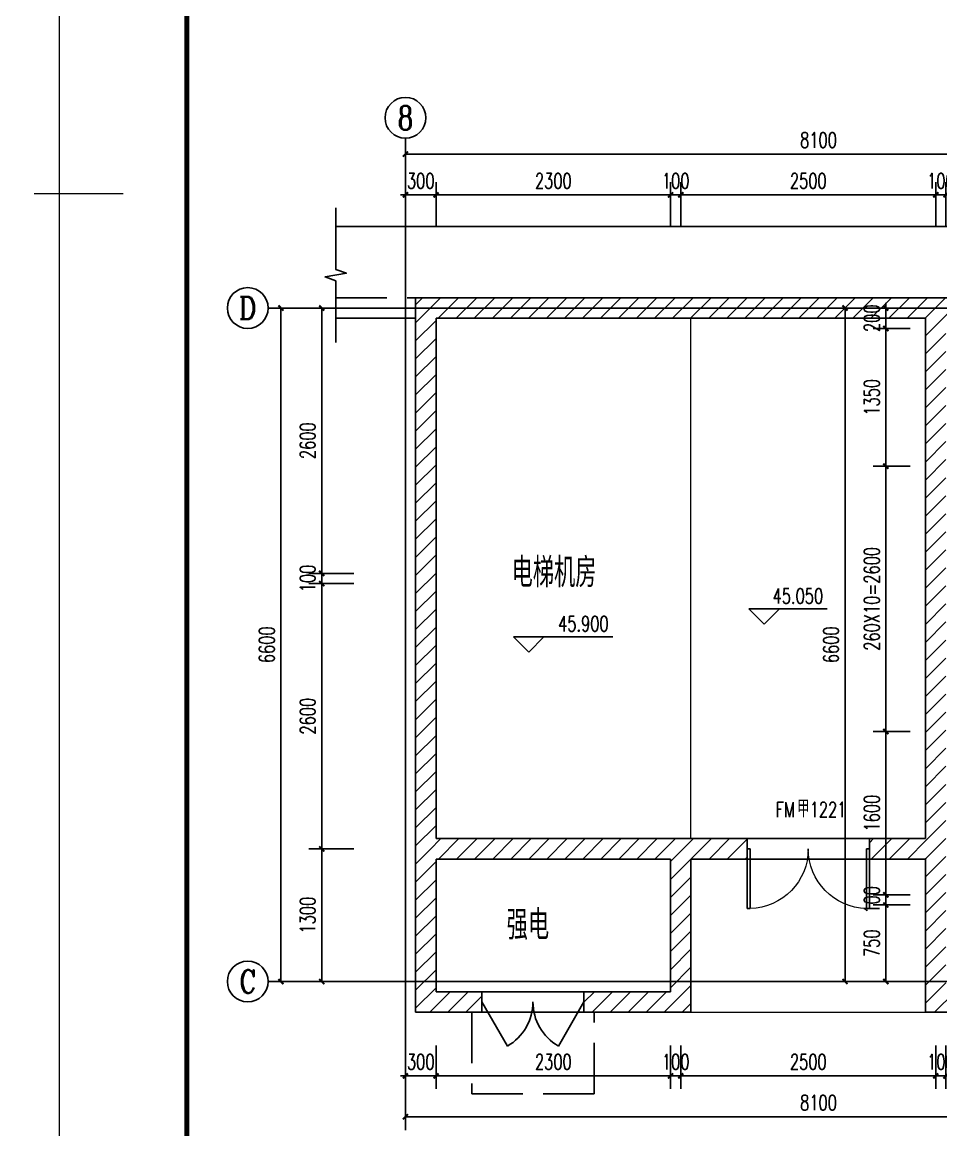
# Model space of a CAD drawing. Extents: x 1738711 to 2346805, y 1189731 to 2516152.
# Drawn here: x 2023617 to 2032626, y 1373892 to 1384747 of the extents above; entities that cross this region are included whole.
import ezdxf
from ezdxf.enums import TextEntityAlignment as Align

# ---------------------------------------------------------------- set-up
doc = ezdxf.new("R2010")
doc.units = 0
doc.header["$LTSCALE"] = 1000
doc.header["$MEASUREMENT"] = 0
doc.linetypes.add('DASH', pattern=[0.35, 0.25, -0.1])
doc.linetypes.add('复件 140224通州运河二期售楼部条件图_t3$0$X-ME SHAFT SH$0$X-B2$0$WATER_LINE', pattern=[0])
for name, color, linetype in [('AR-TEXT', 7, 'Continuous'), ('AXIS', 3, 'Continuous'), ('AXIS_TEXT', 7, 'Continuous'), ('DIM_ELEV', 3, 'Continuous'), ('DIM_SYMB', 3, 'Continuous'), ('DOTE', 1, 'Continuous'), ('PUB_DIM', 3, 'Continuous'), ('PUB_HATCH', 8, 'Continuous'), ('PUB_TEXT', 7, 'Continuous'), ('TK', 4, 'Continuous'), ('WALL', 40, 'Continuous'), ('WINDOW', 144, 'Continuous'), ('WINDOW_TEXT', 7, 'Continuous'), ('看线', 8, 'Continuous')]:
    doc.layers.add(name, color=color, linetype=linetype)
doc.layers.add('STAIR', color=2, linetype='Continuous', lineweight=5)
doc.styles.add('_TCH_AXIS', font='COMPLEX', dxfattribs={"bigfont": 'GBCBIG'})
doc.styles.add('_TCH_DIM', font='SIMPLEX', dxfattribs={"bigfont": 'GBCBIG'})
doc.styles.add('_TCH_DIM_T3', font='SIMPLEX', dxfattribs={"width": 0.705882, "bigfont": 'GBCBIG'})
doc.styles.add('_TCH_WINDOW', font='SIMPLEX', dxfattribs={"height": 3.5, "bigfont": 'GBCBIG'})
doc.styles.add('COMPLEX', font='COMPLEX')
doc.styles.get("Standard").update_dxf_attribs({"font": 'gbenor.shx', "bigfont": 'gbcbig.shx'})
doc.styles.add('宋体', font='SIMSUN.TTF', dxfattribs={"width": 0.75})
doc.dimstyles.new('_TCH_ARCH&&50', dxfattribs={"dimtxt": 148.75, "dimasz": 50, "dimexe": 125, "dimexo": 150, "dimgap": 63.125, "dimtad": 1, "dimdec": 0, "dimzin": 0, "dimdsep": 46, "dimtxsty": '_TCH_DIM_T3', "dimblk": 'ARCHTICK', "dimcen": 0.09, "dimclrt": 7, "dimazin": 2, "dimtfac": 1, "dimtdec": 0, "dimtix": 1, "dimtmove": 2, "dimatfit": 3, "dimfxl": 50, "dimtolj": 1, "dimtzin": 0, "dimarcsym": 0})
pattern_1 = [(45, (0, 89.76), (-88.388383, 88.388383), [])]

# ---------------------------------------------------------------- blocks, each defined once
blk = doc.blocks.new('hjashrtahreahe')
at = {"const_width": 25}
for points in [[(500, 29700), (0, 29700)], [(1250, 29700), (0, 29700)], [(84100, 29700), (83600, 29700)]]:
    blk.add_lwpolyline(points, dxfattribs=at)
at = {"layer": 'TK', "color": 7, "const_width": 25}
blk.add_lwpolyline([(0, 59400), (84100, 59400), (84100, 0), (0, 0)], close=True, dxfattribs=at)
at = {"layer": 'TK', "color": 3, "const_width": 100}
blk.add_lwpolyline([(2500, 1000), (2500, 58400), (83100, 58400), (83100, 1000)], close=True, dxfattribs=at)
at = {"layer": 'TK', "style": '宋体', "width": 0.75}
for tag, height, p in [('项目负责人', 350, (6003, 57089)), ('专业负责人', 350, (6003, 56224)), ('设计人', 350, (6003, 55419)), ('版号1', 250, (77304, 22193)), ('时间1', 250, (82405, 22193)), ('版号2', 250, (77304, 21593)), ('时间2', 250, (82405, 21593)), ('版号3', 250, (77304, 20993)), ('时间3', 250, (82405, 20993)), ('建筑会签', 0.0001, (78978, 2403)), ('电气会签', 0.0001, (82128, 2403)), ('结构会签', 0.0001, (78978, 1803)), ('暖通会签', 0.0001, (82128, 1803)), ('给排水会签', 0.0001, (78978, 1250)), ('智能化会签', 0.0001, (82128, 1250))]:
    blk.add_attdef(tag, text='', height=height, dxfattribs=at).set_placement(p, align=Align.CENTER)
for tag, p in [('合作设计单位', (80816, 48986)), ('版号说明1', (79854, 22318)), ('版号说明2', (79854, 21718)), ('版号说明3', (79854, 21118)), ('浙江绿储科技有限公司', (80545, 16036)), ('百兆瓦级集中式熔盐储能关键', (80545, 14953)), ('设备研发及制造基地项目', (80545, 14603)), ('1#研发楼', (80545, 13636)), ('图名', (80545, 12436)), ('工程编号', (78978, 11461)), ('子项编号', (82128, 11461)), ('建筑', (78978, 10711)), ('图号', (82128, 10711)), ('施工图', (78978, 9961)), ('2023.03', (82128, 9961)), ('审定', (79353, 8461)), ('审核', (79353, 7711)), ('工程负责', (79353, 6961)), ('专业负责', (79353, 6211)), ('设计', (79353, 5461)), ('制图', (79353, 4711)), ('校对', (79353, 3961))]:
    blk.add_attdef(tag, text='', height=250, dxfattribs=at).set_placement(p, align=Align.MIDDLE_CENTER)
blk = doc.blocks.new('_ArchTick')
at = {"color": 0, "linetype": 'ByBlock', "const_width": 0.4}
blk.add_lwpolyline([(-0.5, -0.5), (0.5, 0.5)], dxfattribs=at)
blk = doc.blocks.new('*D1579')
at = {"layer": 'Defpoints', "color": 0, "transparency": 16777216}
for p in [(2031686, 1381945), (2032076, 1381945), (2032076, 1375345)]:
    blk.add_point(p, dxfattribs=at)
at = {"layer": 'PUB_DIM', "color": 0, "lineweight": -2, "transparency": 16777216}
for p, q in [((2031926, 1381945), (2031561, 1381945)), ((2031686, 1375345), (2031686, 1381945)), ((2031926, 1375345), (2031561, 1375345))]:
    blk.add_line(p, q, dxfattribs=at)
at = {"layer": 'PUB_DIM', "color": 0, "lineweight": -2, "transparency": 16777216, "xscale": 50, "yscale": 50, "zscale": 50}
for p, rotation in [((2031686, 1381945), 90), ((2031686, 1375345), 270)]:
    blk.add_blockref('_ArchTick', p, dxfattribs=dict(at, rotation=rotation))
at = {"layer": 'PUB_DIM', "color": 7, "transparency": 16777216, "insert": (2031549, 1378645), "char_height": 148.8, "attachment_point": 5, "rotation": 90, "style": '_TCH_DIM_T3'}
blk.add_mtext('\\A1;6600', dxfattribs=at)
blk = doc.blocks.new('*D1580')
at = {"layer": 'Defpoints', "color": 0, "transparency": 16777216}
for p in [(2032086, 1376095), (2032476, 1376095), (2032476, 1375345)]:
    blk.add_point(p, dxfattribs=at)
at = {"layer": 'PUB_DIM', "color": 0, "lineweight": -2, "transparency": 16777216}
for p, q in [((2032326, 1376095), (2031961, 1376095)), ((2032086, 1375345), (2032086, 1376095)), ((2032326, 1375345), (2031961, 1375345))]:
    blk.add_line(p, q, dxfattribs=at)
at = {"layer": 'PUB_DIM', "color": 0, "lineweight": -2, "transparency": 16777216, "xscale": 50, "yscale": 50, "zscale": 50}
for p, rotation in [((2032086, 1376095), 90), ((2032086, 1375345), 270)]:
    blk.add_blockref('_ArchTick', p, dxfattribs=dict(at, rotation=rotation))
at = {"layer": 'PUB_DIM', "color": 7, "transparency": 16777216, "insert": (2031949, 1375720), "char_height": 148.8, "attachment_point": 5, "rotation": 90, "style": '_TCH_DIM_T3'}
blk.add_mtext('\\A1;750', dxfattribs=at)
blk = doc.blocks.new('*D1581')
at = {"layer": 'Defpoints', "color": 0, "transparency": 16777216}
for p in [(2032086, 1376195), (2032476, 1376195), (2032476, 1376095)]:
    blk.add_point(p, dxfattribs=at)
at = {"layer": 'PUB_DIM', "color": 0, "lineweight": -2, "transparency": 16777216}
for p, q in [((2032086, 1376195), (2032086, 1376245)), ((2032326, 1376195), (2031961, 1376195)), ((2032086, 1376095), (2032086, 1376195)), ((2032326, 1376095), (2031961, 1376095)), ((2032086, 1376095), (2032086, 1376045))]:
    blk.add_line(p, q, dxfattribs=at)
at = {"layer": 'PUB_DIM', "color": 0, "lineweight": -2, "transparency": 16777216, "xscale": 50, "yscale": 50, "zscale": 50}
for p, rotation in [((2032086, 1376195), 270), ((2032086, 1376095), 90)]:
    blk.add_blockref('_ArchTick', p, dxfattribs=dict(at, rotation=rotation))
at = {"layer": 'PUB_DIM', "color": 7, "transparency": 16777216, "insert": (2031949, 1376145), "char_height": 148.8, "attachment_point": 5, "rotation": 90, "style": '_TCH_DIM_T3'}
blk.add_mtext('\\A1;100', dxfattribs=at)
blk = doc.blocks.new('*D1582')
at = {"layer": 'Defpoints', "color": 0, "transparency": 16777216}
for p in [(2032086, 1377795), (2032476, 1377795), (2032476, 1376195)]:
    blk.add_point(p, dxfattribs=at)
at = {"layer": 'PUB_DIM', "color": 0, "lineweight": -2, "transparency": 16777216}
for p, q in [((2032326, 1377795), (2031961, 1377795)), ((2032086, 1376195), (2032086, 1377795)), ((2032326, 1376195), (2031961, 1376195))]:
    blk.add_line(p, q, dxfattribs=at)
at = {"layer": 'PUB_DIM', "color": 0, "lineweight": -2, "transparency": 16777216, "xscale": 50, "yscale": 50, "zscale": 50}
for p, rotation in [((2032086, 1377795), 90), ((2032086, 1376195), 270)]:
    blk.add_blockref('_ArchTick', p, dxfattribs=dict(at, rotation=rotation))
at = {"layer": 'PUB_DIM', "color": 7, "transparency": 16777216, "insert": (2031949, 1376995), "char_height": 148.8, "attachment_point": 5, "rotation": 90, "style": '_TCH_DIM_T3'}
blk.add_mtext('\\A1;1600', dxfattribs=at)
blk = doc.blocks.new('*D1583')
at = {"layer": 'Defpoints', "color": 0, "transparency": 16777216}
for p in [(2032086, 1380395), (2032476, 1380395), (2032476, 1377795)]:
    blk.add_point(p, dxfattribs=at)
at = {"layer": 'PUB_DIM', "color": 0, "lineweight": -2, "transparency": 16777216}
for p, q in [((2032326, 1380395), (2031961, 1380395)), ((2032086, 1377795), (2032086, 1380395)), ((2032326, 1377795), (2031961, 1377795))]:
    blk.add_line(p, q, dxfattribs=at)
at = {"layer": 'PUB_DIM', "color": 0, "lineweight": -2, "transparency": 16777216, "xscale": 50, "yscale": 50, "zscale": 50}
for p, rotation in [((2032086, 1380395), 90), ((2032086, 1377795), 270)]:
    blk.add_blockref('_ArchTick', p, dxfattribs=dict(at, rotation=rotation))
at = {"layer": 'PUB_DIM', "color": 7, "transparency": 16777216, "insert": (2031949, 1379095), "char_height": 148.75, "attachment_point": 5, "rotation": 90, "style": '_TCH_DIM_T3'}
blk.add_mtext('\\A1;260X10=2600', dxfattribs=at)
blk = doc.blocks.new('*D1584')
at = {"layer": 'Defpoints', "color": 0, "transparency": 16777216}
for p in [(2032086, 1381745), (2032476, 1381745), (2032476, 1380395)]:
    blk.add_point(p, dxfattribs=at)
at = {"layer": 'PUB_DIM', "color": 0, "lineweight": -2, "transparency": 16777216}
for p, q in [((2032326, 1381745), (2031961, 1381745)), ((2032086, 1380395), (2032086, 1381745)), ((2032326, 1380395), (2031961, 1380395))]:
    blk.add_line(p, q, dxfattribs=at)
at = {"layer": 'PUB_DIM', "color": 0, "lineweight": -2, "transparency": 16777216, "xscale": 50, "yscale": 50, "zscale": 50}
for p, rotation in [((2032086, 1381745), 90), ((2032086, 1380395), 270)]:
    blk.add_blockref('_ArchTick', p, dxfattribs=dict(at, rotation=rotation))
at = {"layer": 'PUB_DIM', "color": 7, "transparency": 16777216, "insert": (2031949, 1381070), "char_height": 148.8, "attachment_point": 5, "rotation": 90, "style": '_TCH_DIM_T3'}
blk.add_mtext('\\A1;1350', dxfattribs=at)
blk = doc.blocks.new('*D1585')
at = {"layer": 'Defpoints', "color": 0, "transparency": 16777216}
for p in [(2032086, 1381945), (2032476, 1381945), (2032476, 1381745)]:
    blk.add_point(p, dxfattribs=at)
at = {"layer": 'PUB_DIM', "color": 0, "lineweight": -2, "transparency": 16777216}
for p, q in [((2032086, 1381945), (2032086, 1381995)), ((2032326, 1381945), (2031961, 1381945)), ((2032086, 1381745), (2032086, 1381945)), ((2032326, 1381745), (2031961, 1381745)), ((2032086, 1381745), (2032086, 1381695))]:
    blk.add_line(p, q, dxfattribs=at)
at = {"layer": 'PUB_DIM', "color": 0, "lineweight": -2, "transparency": 16777216, "xscale": 50, "yscale": 50, "zscale": 50}
for p, rotation in [((2032086, 1381945), 270), ((2032086, 1381745), 90)]:
    blk.add_blockref('_ArchTick', p, dxfattribs=dict(at, rotation=rotation))
at = {"layer": 'PUB_DIM', "color": 7, "transparency": 16777216, "insert": (2031949, 1381845), "char_height": 148.8, "attachment_point": 5, "rotation": 90, "style": '_TCH_DIM_T3'}
blk.add_mtext('\\A1;200', dxfattribs=at)
blk = doc.blocks.new('*D1614')
at = {"layer": 'Defpoints', "color": 0, "transparency": 16777216}
for p in [(2026155, 1381945), (2026619, 1381945), (2026619, 1375345)]:
    blk.add_point(p, dxfattribs=at)
at = {"layer": 'PUB_DIM', "color": 0, "lineweight": -2, "transparency": 16777216}
for p, q in [((2026469, 1381945), (2026030, 1381945)), ((2026155, 1375345), (2026155, 1381945)), ((2026469, 1375345), (2026030, 1375345))]:
    blk.add_line(p, q, dxfattribs=at)
at = {"layer": 'PUB_DIM', "color": 0, "lineweight": -2, "transparency": 16777216, "xscale": 50, "yscale": 50, "zscale": 50}
for p, rotation in [((2026155, 1381945), 90), ((2026155, 1375345), 270)]:
    blk.add_blockref('_ArchTick', p, dxfattribs=dict(at, rotation=rotation))
at = {"layer": 'PUB_DIM', "color": 7, "transparency": 16777216, "insert": (2026017, 1378645), "char_height": 148.8, "attachment_point": 5, "rotation": 90, "style": '_TCH_DIM_T3'}
blk.add_mtext('\\A1;6600', dxfattribs=at)
blk = doc.blocks.new('*D1615')
at = {"layer": 'Defpoints', "color": 0, "transparency": 16777216}
for p in [(2026555, 1376645), (2027019, 1376645), (2027019, 1375345)]:
    blk.add_point(p, dxfattribs=at)
at = {"layer": 'PUB_DIM', "color": 0, "lineweight": -2, "transparency": 16777216}
for p, q in [((2026869, 1376645), (2026430, 1376645)), ((2026555, 1375345), (2026555, 1376645)), ((2026869, 1375345), (2026430, 1375345))]:
    blk.add_line(p, q, dxfattribs=at)
at = {"layer": 'PUB_DIM', "color": 0, "lineweight": -2, "transparency": 16777216, "xscale": 50, "yscale": 50, "zscale": 50}
for p, rotation in [((2026555, 1376645), 90), ((2026555, 1375345), 270)]:
    blk.add_blockref('_ArchTick', p, dxfattribs=dict(at, rotation=rotation))
at = {"layer": 'PUB_DIM', "color": 7, "transparency": 16777216, "insert": (2026417, 1375995), "char_height": 148.8, "attachment_point": 5, "rotation": 90, "style": '_TCH_DIM_T3'}
blk.add_mtext('\\A1;1300', dxfattribs=at)
blk = doc.blocks.new('*D1616')
at = {"layer": 'Defpoints', "color": 0, "transparency": 16777216}
for p in [(2026555, 1379245), (2027019, 1379245), (2027019, 1376645)]:
    blk.add_point(p, dxfattribs=at)
at = {"layer": 'PUB_DIM', "color": 0, "lineweight": -2, "transparency": 16777216}
for p, q in [((2026869, 1379245), (2026430, 1379245)), ((2026555, 1376645), (2026555, 1379245)), ((2026869, 1376645), (2026430, 1376645))]:
    blk.add_line(p, q, dxfattribs=at)
at = {"layer": 'PUB_DIM', "color": 0, "lineweight": -2, "transparency": 16777216, "xscale": 50, "yscale": 50, "zscale": 50}
for p, rotation in [((2026555, 1379245), 90), ((2026555, 1376645), 270)]:
    blk.add_blockref('_ArchTick', p, dxfattribs=dict(at, rotation=rotation))
at = {"layer": 'PUB_DIM', "color": 7, "transparency": 16777216, "insert": (2026417, 1377945), "char_height": 148.8, "attachment_point": 5, "rotation": 90, "style": '_TCH_DIM_T3'}
blk.add_mtext('\\A1;2600', dxfattribs=at)
blk = doc.blocks.new('*D1617')
at = {"layer": 'Defpoints', "color": 0, "transparency": 16777216}
for p in [(2026555, 1379345), (2027019, 1379345), (2027019, 1379245)]:
    blk.add_point(p, dxfattribs=at)
at = {"layer": 'PUB_DIM', "color": 0, "lineweight": -2, "transparency": 16777216}
for p, q in [((2026555, 1379345), (2026555, 1379395)), ((2026869, 1379345), (2026430, 1379345)), ((2026555, 1379245), (2026555, 1379345)), ((2026869, 1379245), (2026430, 1379245)), ((2026555, 1379245), (2026555, 1379195))]:
    blk.add_line(p, q, dxfattribs=at)
at = {"layer": 'PUB_DIM', "color": 0, "lineweight": -2, "transparency": 16777216, "xscale": 50, "yscale": 50, "zscale": 50}
for p, rotation in [((2026555, 1379345), 270), ((2026555, 1379245), 90)]:
    blk.add_blockref('_ArchTick', p, dxfattribs=dict(at, rotation=rotation))
at = {"layer": 'PUB_DIM', "color": 7, "transparency": 16777216, "insert": (2026417, 1379295), "char_height": 148.8, "attachment_point": 5, "rotation": 90, "style": '_TCH_DIM_T3'}
blk.add_mtext('\\A1;100', dxfattribs=at)
blk = doc.blocks.new('*D1618')
at = {"layer": 'Defpoints', "color": 0, "transparency": 16777216}
for p in [(2026555, 1381945), (2027019, 1381945), (2027019, 1379345)]:
    blk.add_point(p, dxfattribs=at)
at = {"layer": 'PUB_DIM', "color": 0, "lineweight": -2, "transparency": 16777216}
for p, q in [((2026869, 1381945), (2026430, 1381945)), ((2026555, 1379345), (2026555, 1381945)), ((2026869, 1379345), (2026430, 1379345))]:
    blk.add_line(p, q, dxfattribs=at)
at = {"layer": 'PUB_DIM', "color": 0, "lineweight": -2, "transparency": 16777216, "xscale": 50, "yscale": 50, "zscale": 50}
for p, rotation in [((2026555, 1381945), 90), ((2026555, 1379345), 270)]:
    blk.add_blockref('_ArchTick', p, dxfattribs=dict(at, rotation=rotation))
at = {"layer": 'PUB_DIM', "color": 7, "transparency": 16777216, "insert": (2026417, 1380645), "char_height": 148.8, "attachment_point": 5, "rotation": 90, "style": '_TCH_DIM_T3'}
blk.add_mtext('\\A1;2600', dxfattribs=at)
blk = doc.blocks.new('*D1619')
at = {"layer": 'Defpoints', "color": 0, "transparency": 16777216}
for p in [(2035476, 1383454), (2027376, 1383005), (2035476, 1383005)]:
    blk.add_point(p, dxfattribs=at)
at = {"layer": 'PUB_DIM', "color": 0, "lineweight": -2, "transparency": 16777216}
for p, q in [((2027376, 1383155), (2027376, 1383579)), ((2035476, 1383155), (2035476, 1383579)), ((2027376, 1383454), (2035476, 1383454))]:
    blk.add_line(p, q, dxfattribs=at)
at = {"layer": 'PUB_DIM', "color": 0, "lineweight": -2, "transparency": 16777216, "xscale": 50, "yscale": 50, "zscale": 50, "rotation": 180}
blk.add_blockref('_ArchTick', (2027376, 1383454), dxfattribs=at)
at = {"layer": 'PUB_DIM', "color": 0, "lineweight": -2, "transparency": 16777216, "xscale": 50, "yscale": 50, "zscale": 50}
blk.add_blockref('_ArchTick', (2035476, 1383454), dxfattribs=at)
at = {"layer": 'PUB_DIM', "color": 7, "transparency": 16777216, "insert": (2031426, 1383591), "char_height": 148.8, "attachment_point": 5, "style": '_TCH_DIM_T3'}
blk.add_mtext('\\A1;8100', dxfattribs=at)
blk = doc.blocks.new('*D1620')
at = {"layer": 'Defpoints', "color": 0, "transparency": 16777216}
for p in [(2027676, 1383054), (2027376, 1382605), (2027676, 1382605)]:
    blk.add_point(p, dxfattribs=at)
at = {"layer": 'PUB_DIM', "color": 0, "lineweight": -2, "transparency": 16777216}
for p, q in [((2027376, 1382755), (2027376, 1383179)), ((2027676, 1382755), (2027676, 1383179)), ((2027376, 1383054), (2027326, 1383054)), ((2027376, 1383054), (2027676, 1383054)), ((2027676, 1383054), (2027726, 1383054))]:
    blk.add_line(p, q, dxfattribs=at)
at = {"layer": 'PUB_DIM', "color": 0, "lineweight": -2, "transparency": 16777216, "xscale": 50, "yscale": 50, "zscale": 50}
blk.add_blockref('_ArchTick', (2027376, 1383054), dxfattribs=at)
at = {"layer": 'PUB_DIM', "color": 0, "lineweight": -2, "transparency": 16777216, "xscale": 50, "yscale": 50, "zscale": 50, "rotation": 180}
blk.add_blockref('_ArchTick', (2027676, 1383054), dxfattribs=at)
at = {"layer": 'PUB_DIM', "color": 7, "transparency": 16777216, "insert": (2027526, 1383191), "char_height": 148.8, "attachment_point": 5, "style": '_TCH_DIM_T3'}
blk.add_mtext('\\A1;300', dxfattribs=at)
blk = doc.blocks.new('*D1621')
at = {"layer": 'Defpoints', "color": 0, "transparency": 16777216}
for p in [(2029976, 1383054), (2027676, 1382605), (2029976, 1382605)]:
    blk.add_point(p, dxfattribs=at)
at = {"layer": 'PUB_DIM', "color": 0, "lineweight": -2, "transparency": 16777216}
for p, q in [((2027676, 1382755), (2027676, 1383179)), ((2029976, 1382755), (2029976, 1383179)), ((2027676, 1383054), (2029976, 1383054))]:
    blk.add_line(p, q, dxfattribs=at)
at = {"layer": 'PUB_DIM', "color": 0, "lineweight": -2, "transparency": 16777216, "xscale": 50, "yscale": 50, "zscale": 50, "rotation": 180}
blk.add_blockref('_ArchTick', (2027676, 1383054), dxfattribs=at)
at = {"layer": 'PUB_DIM', "color": 0, "lineweight": -2, "transparency": 16777216, "xscale": 50, "yscale": 50, "zscale": 50}
blk.add_blockref('_ArchTick', (2029976, 1383054), dxfattribs=at)
at = {"layer": 'PUB_DIM', "color": 7, "transparency": 16777216, "insert": (2028826, 1383191), "char_height": 148.8, "attachment_point": 5, "style": '_TCH_DIM_T3'}
blk.add_mtext('\\A1;2300', dxfattribs=at)
blk = doc.blocks.new('*D1622')
at = {"layer": 'Defpoints', "color": 0, "transparency": 16777216}
for p in [(2030076, 1383054), (2029976, 1382605), (2030076, 1382605)]:
    blk.add_point(p, dxfattribs=at)
at = {"layer": 'PUB_DIM', "color": 0, "lineweight": -2, "transparency": 16777216}
for p, q in [((2029976, 1382755), (2029976, 1383179)), ((2030076, 1382755), (2030076, 1383179)), ((2029976, 1383054), (2029926, 1383054)), ((2029976, 1383054), (2030076, 1383054)), ((2030076, 1383054), (2030126, 1383054))]:
    blk.add_line(p, q, dxfattribs=at)
at = {"layer": 'PUB_DIM', "color": 0, "lineweight": -2, "transparency": 16777216, "xscale": 50, "yscale": 50, "zscale": 50}
blk.add_blockref('_ArchTick', (2029976, 1383054), dxfattribs=at)
at = {"layer": 'PUB_DIM', "color": 0, "lineweight": -2, "transparency": 16777216, "xscale": 50, "yscale": 50, "zscale": 50, "rotation": 180}
blk.add_blockref('_ArchTick', (2030076, 1383054), dxfattribs=at)
at = {"layer": 'PUB_DIM', "color": 7, "transparency": 16777216, "insert": (2030026, 1383191), "char_height": 148.8, "attachment_point": 5, "style": '_TCH_DIM_T3'}
blk.add_mtext('\\A1;100', dxfattribs=at)
blk = doc.blocks.new('*D1623')
at = {"layer": 'Defpoints', "color": 0, "transparency": 16777216}
for p in [(2032576, 1383054), (2030076, 1382605), (2032576, 1382605)]:
    blk.add_point(p, dxfattribs=at)
at = {"layer": 'PUB_DIM', "color": 0, "lineweight": -2, "transparency": 16777216}
for p, q in [((2030076, 1382755), (2030076, 1383179)), ((2032576, 1382755), (2032576, 1383179)), ((2030076, 1383054), (2032576, 1383054))]:
    blk.add_line(p, q, dxfattribs=at)
at = {"layer": 'PUB_DIM', "color": 0, "lineweight": -2, "transparency": 16777216, "xscale": 50, "yscale": 50, "zscale": 50, "rotation": 180}
blk.add_blockref('_ArchTick', (2030076, 1383054), dxfattribs=at)
at = {"layer": 'PUB_DIM', "color": 0, "lineweight": -2, "transparency": 16777216, "xscale": 50, "yscale": 50, "zscale": 50}
blk.add_blockref('_ArchTick', (2032576, 1383054), dxfattribs=at)
at = {"layer": 'PUB_DIM', "color": 7, "transparency": 16777216, "insert": (2031326, 1383191), "char_height": 148.8, "attachment_point": 5, "style": '_TCH_DIM_T3'}
blk.add_mtext('\\A1;2500', dxfattribs=at)
blk = doc.blocks.new('*D1624')
at = {"layer": 'Defpoints', "color": 0, "transparency": 16777216}
for p in [(2032676, 1383054), (2032576, 1382605), (2032676, 1382605)]:
    blk.add_point(p, dxfattribs=at)
at = {"layer": 'PUB_DIM', "color": 0, "lineweight": -2, "transparency": 16777216}
for p, q in [((2032576, 1382755), (2032576, 1383179)), ((2032676, 1382755), (2032676, 1383179)), ((2032576, 1383054), (2032526, 1383054)), ((2032576, 1383054), (2032676, 1383054)), ((2032676, 1383054), (2032726, 1383054))]:
    blk.add_line(p, q, dxfattribs=at)
at = {"layer": 'PUB_DIM', "color": 0, "lineweight": -2, "transparency": 16777216, "xscale": 50, "yscale": 50, "zscale": 50}
blk.add_blockref('_ArchTick', (2032576, 1383054), dxfattribs=at)
at = {"layer": 'PUB_DIM', "color": 0, "lineweight": -2, "transparency": 16777216, "xscale": 50, "yscale": 50, "zscale": 50, "rotation": 180}
blk.add_blockref('_ArchTick', (2032676, 1383054), dxfattribs=at)
at = {"layer": 'PUB_DIM', "color": 7, "transparency": 16777216, "insert": (2032626, 1383191), "char_height": 148.8, "attachment_point": 5, "style": '_TCH_DIM_T3'}
blk.add_mtext('\\A1;100', dxfattribs=at)
blk = doc.blocks.new('*D1629')
at = {"layer": 'Defpoints', "color": 0, "transparency": 16777216}
for p in [(2027376, 1374469), (2035476, 1374469), (2035476, 1374020)]:
    blk.add_point(p, dxfattribs=at)
at = {"layer": 'PUB_DIM', "color": 0, "lineweight": -2, "transparency": 16777216}
for p, q in [((2027376, 1374319), (2027376, 1373895)), ((2035476, 1374319), (2035476, 1373895)), ((2027376, 1374020), (2035476, 1374020))]:
    blk.add_line(p, q, dxfattribs=at)
at = {"layer": 'PUB_DIM', "color": 0, "lineweight": -2, "transparency": 16777216, "xscale": 50, "yscale": 50, "zscale": 50, "rotation": 180}
blk.add_blockref('_ArchTick', (2027376, 1374020), dxfattribs=at)
at = {"layer": 'PUB_DIM', "color": 0, "lineweight": -2, "transparency": 16777216, "xscale": 50, "yscale": 50, "zscale": 50}
blk.add_blockref('_ArchTick', (2035476, 1374020), dxfattribs=at)
at = {"layer": 'PUB_DIM', "color": 7, "transparency": 16777216, "insert": (2031426, 1374158), "char_height": 148.8, "attachment_point": 5, "style": '_TCH_DIM_T3'}
blk.add_mtext('\\A1;8100', dxfattribs=at)
blk = doc.blocks.new('*D1630')
at = {"layer": 'Defpoints', "color": 0, "transparency": 16777216}
for p in [(2027376, 1374869), (2027676, 1374869), (2027676, 1374420)]:
    blk.add_point(p, dxfattribs=at)
at = {"layer": 'PUB_DIM', "color": 0, "lineweight": -2, "transparency": 16777216}
for p, q in [((2027376, 1374719), (2027376, 1374295)), ((2027676, 1374719), (2027676, 1374295)), ((2027376, 1374420), (2027326, 1374420)), ((2027376, 1374420), (2027676, 1374420)), ((2027676, 1374420), (2027726, 1374420))]:
    blk.add_line(p, q, dxfattribs=at)
at = {"layer": 'PUB_DIM', "color": 0, "lineweight": -2, "transparency": 16777216, "xscale": 50, "yscale": 50, "zscale": 50}
blk.add_blockref('_ArchTick', (2027376, 1374420), dxfattribs=at)
at = {"layer": 'PUB_DIM', "color": 0, "lineweight": -2, "transparency": 16777216, "xscale": 50, "yscale": 50, "zscale": 50, "rotation": 180}
blk.add_blockref('_ArchTick', (2027676, 1374420), dxfattribs=at)
at = {"layer": 'PUB_DIM', "color": 7, "transparency": 16777216, "insert": (2027526, 1374558), "char_height": 148.8, "attachment_point": 5, "style": '_TCH_DIM_T3'}
blk.add_mtext('\\A1;300', dxfattribs=at)
blk = doc.blocks.new('*D1631')
at = {"layer": 'Defpoints', "color": 0, "transparency": 16777216}
for p in [(2027676, 1374869), (2029976, 1374869), (2029976, 1374420)]:
    blk.add_point(p, dxfattribs=at)
at = {"layer": 'PUB_DIM', "color": 0, "lineweight": -2, "transparency": 16777216}
for p, q in [((2027676, 1374719), (2027676, 1374295)), ((2029976, 1374719), (2029976, 1374295)), ((2027676, 1374420), (2029976, 1374420))]:
    blk.add_line(p, q, dxfattribs=at)
at = {"layer": 'PUB_DIM', "color": 0, "lineweight": -2, "transparency": 16777216, "xscale": 50, "yscale": 50, "zscale": 50, "rotation": 180}
blk.add_blockref('_ArchTick', (2027676, 1374420), dxfattribs=at)
at = {"layer": 'PUB_DIM', "color": 0, "lineweight": -2, "transparency": 16777216, "xscale": 50, "yscale": 50, "zscale": 50}
blk.add_blockref('_ArchTick', (2029976, 1374420), dxfattribs=at)
at = {"layer": 'PUB_DIM', "color": 7, "transparency": 16777216, "insert": (2028826, 1374558), "char_height": 148.8, "attachment_point": 5, "style": '_TCH_DIM_T3'}
blk.add_mtext('\\A1;2300', dxfattribs=at)
blk = doc.blocks.new('*D1632')
at = {"layer": 'Defpoints', "color": 0, "transparency": 16777216}
for p in [(2029976, 1374869), (2030076, 1374869), (2030076, 1374420)]:
    blk.add_point(p, dxfattribs=at)
at = {"layer": 'PUB_DIM', "color": 0, "lineweight": -2, "transparency": 16777216}
for p, q in [((2029976, 1374719), (2029976, 1374295)), ((2030076, 1374719), (2030076, 1374295)), ((2029976, 1374420), (2029926, 1374420)), ((2029976, 1374420), (2030076, 1374420)), ((2030076, 1374420), (2030126, 1374420))]:
    blk.add_line(p, q, dxfattribs=at)
at = {"layer": 'PUB_DIM', "color": 0, "lineweight": -2, "transparency": 16777216, "xscale": 50, "yscale": 50, "zscale": 50}
blk.add_blockref('_ArchTick', (2029976, 1374420), dxfattribs=at)
at = {"layer": 'PUB_DIM', "color": 0, "lineweight": -2, "transparency": 16777216, "xscale": 50, "yscale": 50, "zscale": 50, "rotation": 180}
blk.add_blockref('_ArchTick', (2030076, 1374420), dxfattribs=at)
at = {"layer": 'PUB_DIM', "color": 7, "transparency": 16777216, "insert": (2030026, 1374558), "char_height": 148.8, "attachment_point": 5, "style": '_TCH_DIM_T3'}
blk.add_mtext('\\A1;100', dxfattribs=at)
blk = doc.blocks.new('*D1633')
at = {"layer": 'Defpoints', "color": 0, "transparency": 16777216}
for p in [(2030076, 1374869), (2032576, 1374869), (2032576, 1374420)]:
    blk.add_point(p, dxfattribs=at)
at = {"layer": 'PUB_DIM', "color": 0, "lineweight": -2, "transparency": 16777216}
for p, q in [((2030076, 1374719), (2030076, 1374295)), ((2032576, 1374719), (2032576, 1374295)), ((2030076, 1374420), (2032576, 1374420))]:
    blk.add_line(p, q, dxfattribs=at)
at = {"layer": 'PUB_DIM', "color": 0, "lineweight": -2, "transparency": 16777216, "xscale": 50, "yscale": 50, "zscale": 50, "rotation": 180}
blk.add_blockref('_ArchTick', (2030076, 1374420), dxfattribs=at)
at = {"layer": 'PUB_DIM', "color": 0, "lineweight": -2, "transparency": 16777216, "xscale": 50, "yscale": 50, "zscale": 50}
blk.add_blockref('_ArchTick', (2032576, 1374420), dxfattribs=at)
at = {"layer": 'PUB_DIM', "color": 7, "transparency": 16777216, "insert": (2031326, 1374558), "char_height": 148.8, "attachment_point": 5, "style": '_TCH_DIM_T3'}
blk.add_mtext('\\A1;2500', dxfattribs=at)
blk = doc.blocks.new('*D1634')
at = {"layer": 'Defpoints', "color": 0, "transparency": 16777216}
for p in [(2032576, 1374869), (2032676, 1374869), (2032676, 1374420)]:
    blk.add_point(p, dxfattribs=at)
at = {"layer": 'PUB_DIM', "color": 0, "lineweight": -2, "transparency": 16777216}
for p, q in [((2032576, 1374719), (2032576, 1374295)), ((2032676, 1374719), (2032676, 1374295)), ((2032576, 1374420), (2032526, 1374420)), ((2032576, 1374420), (2032676, 1374420)), ((2032676, 1374420), (2032726, 1374420))]:
    blk.add_line(p, q, dxfattribs=at)
at = {"layer": 'PUB_DIM', "color": 0, "lineweight": -2, "transparency": 16777216, "xscale": 50, "yscale": 50, "zscale": 50}
blk.add_blockref('_ArchTick', (2032576, 1374420), dxfattribs=at)
at = {"layer": 'PUB_DIM', "color": 0, "lineweight": -2, "transparency": 16777216, "xscale": 50, "yscale": 50, "zscale": 50, "rotation": 180}
blk.add_blockref('_ArchTick', (2032676, 1374420), dxfattribs=at)
at = {"layer": 'PUB_DIM', "color": 7, "transparency": 16777216, "insert": (2032626, 1374558), "char_height": 148.8, "attachment_point": 5, "style": '_TCH_DIM_T3'}
blk.add_mtext('\\A1;100', dxfattribs=at)
blk = doc.blocks.new('$DorLib2D$00000231')
at = {"color": 0}
for p, q in [((-0.5, 0), (-0.25, 0.433)), ((0.5, 0), (0.25, 0.433))]:
    blk.add_line(p, q, dxfattribs=at)
for centre, start, end in [((-0.5, 0), 0, 60), ((0.5, 0), 120, 180)]:
    blk.add_arc(centre, 0.5, start, end, dxfattribs=at)
blk = doc.blocks.new('$DorLib2D$00000002')
for p, q in [((-0.5, 0), (-0.5, 0.4875)), ((-0.475, 0.4875), (-0.5, 0.4875)), ((-0.475, 0), (-0.475, 0.4875)), ((0.475, 0), (0.475, 0.4875)), ((0.475, 0.4875), (0.5, 0.4875)), ((0.5, 0), (0.5, 0.4875)), ((-0.5, 0), (-0.475, 0)), ((0.5, 0), (0.475, 0))]:
    blk.add_line(p, q)
at = {"lineweight": 13}
for centre, start, end in [((-0.4875, 0), 0, 88.53072), ((0.4875, 0), 91.46928, 180)]:
    blk.add_arc(centre, 0.4875, start, end, dxfattribs=at)
blk = doc.blocks.new('_AXISO')
blk.add_circle((0, 0), 0.5)
at = {"layer": 'AXIS_TEXT', "style": 'COMPLEX', "width": 1.041667}
blk.add_attdef('A', text='', height=0.56, dxfattribs=at).set_placement((-0.25, -0.28), (0.25, -0.28), align=Align.FIT)

msp = doc.modelspace()

# ---------------------------------------------------------------- hatches: boundary and pattern name
at = {"layer": 'PUB_HATCH'}
h = msp.add_hatch(dxfattribs=at)
h.set_pattern_fill('普通砖', color=256, scale=50, style=0)
h.set_pattern_definition(pattern_1)
h.paths.add_polyline_path([(2027675.8, 1381845.1), (2027475.8, 1382045.1), (2027475.8, 1376645.1), (2027609.1, 1376645.1), (2027675.8, 1376745.1)])
at = {"layer": 'PUB_HATCH', "linetype": '复件 140224通州运河二期售楼部条件图_t3$0$X-ME SHAFT SH$0$X-B2$0$WATER_LINE'}
h = msp.add_hatch(dxfattribs=at)
h.set_pattern_fill('普通砖', color=256, scale=50, style=0)
h.set_pattern_definition(pattern_1)
h.paths.add_polyline_path([(2027475.8, 1382045.1), (2027675.8, 1381845.1), (2032475.8, 1381845.1), (2032575.8, 1381911.8), (2032575.8, 1382045.1)])
h = msp.add_hatch(dxfattribs=at)
h.set_pattern_fill('普通砖', color=256, scale=50, style=0)
h.set_pattern_definition(pattern_1)
h.paths.add_polyline_path([(2032575.8, 1381911.8), (2032675.8, 1381845.1), (2035375.8, 1381845.1), (2035575.8, 1382045.1), (2032575.8, 1382045.1)])
at = {"layer": 'PUB_HATCH'}
h = msp.add_hatch(dxfattribs=at)
h.set_pattern_fill('普通砖', color=256, scale=50, style=0)
h.set_pattern_definition(pattern_1)
h.paths.add_polyline_path([(2032542.5, 1376645.1), (2032675.8, 1376645.1), (2032675.8, 1381845.1), (2032575.8, 1381911.8), (2032475.8, 1381845.1), (2032475.8, 1376745.1)])
h = msp.add_hatch(dxfattribs=at)
h.set_pattern_fill('普通砖', color=256, scale=50, style=0)
h.set_pattern_definition(pattern_1)
h.paths.add_polyline_path([(2027609.1, 1376645.1), (2027475.8, 1376645.1), (2027475.8, 1375045.1), (2027675.8, 1375245.1), (2027675.8, 1376545.1)])
at = {"layer": 'PUB_HATCH', "linetype": '复件 140224通州运河二期售楼部条件图_t3$0$X-ME SHAFT SH$0$X-B2$0$WATER_LINE'}
h = msp.add_hatch(dxfattribs=at)
h.set_pattern_fill('普通砖', color=256, scale=50, style=0)
h.set_pattern_definition(pattern_1)
h.paths.add_polyline_path([(2027609.1, 1376645.1), (2027675.8, 1376545.1), (2029975.8, 1376545.1), (2030075.8, 1376611.8), (2030075.8, 1376745.1), (2027675.8, 1376745.1)])
at = {"layer": 'PUB_HATCH'}
h = msp.add_hatch(dxfattribs=at)
h.set_pattern_fill('普通砖', color=256, scale=50, style=0)
h.set_pattern_definition(pattern_1)
h.paths.add_polyline_path([(2030175.8, 1376545.1), (2030725.8, 1376545.1), (2030725.8, 1376745.1), (2030075.8, 1376745.1), (2030075.8, 1376611.8)])
h = msp.add_hatch(dxfattribs=at)
h.set_pattern_fill('普通砖', color=256, scale=50, style=0)
h.set_pattern_definition(pattern_1)
h.paths.add_polyline_path([(2032475.8, 1376745.1), (2031925.8, 1376745.1), (2031925.8, 1376545.1), (2032475.8, 1376545.1), (2032542.5, 1376645.1)])
h = msp.add_hatch(dxfattribs=at)
h.set_pattern_fill('普通砖', color=256, scale=50, style=0)
h.set_pattern_definition(pattern_1)
h.paths.add_polyline_path([(2032475.8, 1375045.1), (2032675.8, 1375245.1), (2032675.8, 1376645.1), (2032542.5, 1376645.1), (2032475.8, 1376545.1)])
h = msp.add_hatch(dxfattribs=at)
h.set_pattern_fill('普通砖', color=256, scale=50, style=0)
h.set_pattern_definition(pattern_1)
h.paths.add_polyline_path([(2030075.8, 1376611.8), (2029975.8, 1376545.1), (2029975.8, 1375245.1), (2030175.8, 1375045.1), (2030175.8, 1376545.1)])
h = msp.add_hatch(dxfattribs=at)
h.set_pattern_fill('普通砖', color=256, scale=50, style=0)
h.set_pattern_definition(pattern_1)
h.paths.add_polyline_path([(2027475.8, 1375045.1), (2028125.8, 1375045.1), (2028125.8, 1375245.1), (2027675.8, 1375245.1)])
h = msp.add_hatch(dxfattribs=at)
h.set_pattern_fill('普通砖', color=256, scale=50, style=0)
h.set_pattern_definition(pattern_1)
h.paths.add_polyline_path([(2029975.8, 1375245.1), (2029125.8, 1375245.1), (2029125.8, 1375045.1), (2030175.8, 1375045.1)])
h = msp.add_hatch(dxfattribs=at)
h.set_pattern_fill('普通砖', color=256, scale=50, style=0)
h.set_pattern_definition(pattern_1)
h.paths.add_polyline_path([(2032475.8, 1375045.1), (2033425.8, 1375045.1), (2033425.8, 1375245.1), (2032675.8, 1375245.1)])

# ---------------------------------------------------------------- linework, layer by layer
at = {"layer": 'AXIS'}
for p, q in [((2027375.8, 1383109.3), (2027375.8, 1383609.3)), ((2026529.6, 1381945.1), (2026029.6, 1381945.1)), ((2026529.6, 1375345.1), (2026029.6, 1375345.1)), ((2027375.8, 1374388), (2027375.8, 1373888))]:
    msp.add_line(p, q, dxfattribs=at)
at = {"layer": 'DIM_ELEV'}
for p, q in [((2030893.6, 1378845.7), (2030743.6, 1378995.7)), ((2030743.6, 1378995.7), (2031511.5, 1378995.7)), ((2030893.6, 1378845.7), (2031043.6, 1378995.7)), ((2028584.2, 1378573.9), (2028434.2, 1378723.9)), ((2028434.2, 1378723.9), (2029408, 1378723.9)), ((2028584.2, 1378573.9), (2028734.2, 1378723.9))]:
    msp.add_line(p, q, dxfattribs=at)
at = {"layer": 'DIM_SYMB'}
msp.add_lwpolyline([(2026692.7, 1381607.3), (2026692.7, 1382211.3), (2026587.7, 1382249.5), (2026797.7, 1382286.6), (2026692.7, 1382323.8), (2026692.7, 1382927.9)], dxfattribs=at)
at = {"layer": 'DOTE'}
for p, q in [((2027375.8, 1383154.5), (2027375.8, 1373936.8)), ((2026160.6, 1381945.1), (2037029.5, 1381945.1)), ((2037029.5, 1375345.1), (2026160.6, 1375345.1))]:
    msp.add_line(p, q, dxfattribs=at)
at = {"layer": 'STAIR'}
msp.add_line((2030175.8, 1376745.1), (2030175.8, 1381845.1), dxfattribs=at)
for points in [[(2030175.8, 1375345.1), (2032475.8, 1375345.1)], [(2030175.8, 1375045.1), (2032475.8, 1375045.1)]]:
    msp.add_lwpolyline(points, dxfattribs=at)
at = {"layer": 'WALL'}
for p, q in [((2027475.8, 1382045.1), (2027475.8, 1376645.1)), ((2027675.8, 1381845.1), (2027675.8, 1376745.1)), ((2032475.8, 1376745.1), (2032475.8, 1381845.1)), ((2027475.8, 1376645.1), (2027475.8, 1375045.1)), ((2030725.8, 1376745.1), (2030075.8, 1376745.1)), ((2030725.8, 1376545.1), (2030725.8, 1376745.1)), ((2032475.8, 1376745.1), (2031925.8, 1376745.1)), ((2031925.8, 1376745.1), (2031925.8, 1376545.1)), ((2027675.8, 1376545.1), (2027675.8, 1375245.1)), ((2029975.8, 1376545.1), (2029975.8, 1375245.1)), ((2030175.8, 1376545.1), (2030175.8, 1375045.1)), ((2030175.8, 1376545.1), (2030725.8, 1376545.1)), ((2031925.8, 1376545.1), (2032475.8, 1376545.1)), ((2032475.8, 1375045.1), (2032475.8, 1376545.1)), ((2028125.8, 1375245.1), (2027675.8, 1375245.1)), ((2028125.8, 1375045.1), (2028125.8, 1375245.1)), ((2029975.8, 1375245.1), (2029125.8, 1375245.1)), ((2029125.8, 1375245.1), (2029125.8, 1375045.1)), ((2027475.8, 1375045.1), (2028125.8, 1375045.1)), ((2029125.8, 1375045.1), (2030175.8, 1375045.1)), ((2032475.8, 1375045.1), (2033425.8, 1375045.1))]:
    msp.add_line(p, q, dxfattribs=at)
at = {"layer": 'WALL', "linetype": '复件 140224通州运河二期售楼部条件图_t3$0$X-ME SHAFT SH$0$X-B2$0$WATER_LINE'}
for p, q in [((2027475.8, 1382045.1), (2032575.8, 1382045.1)), ((2032575.8, 1382045.1), (2035575.8, 1382045.1)), ((2027675.8, 1381845.1), (2032475.8, 1381845.1)), ((2027675.8, 1376745.1), (2030075.8, 1376745.1)), ((2027675.8, 1376545.1), (2029975.8, 1376545.1))]:
    msp.add_line(p, q, dxfattribs=at)
at = {"layer": 'WALL'}
for points in [[(2026692.7, 1382745.1), (2036459.6, 1382745.1)], [(2026692.7, 1381845.1), (2027475.8, 1381845.1)]]:
    msp.add_lwpolyline(points, dxfattribs=at)
at = {"layer": 'WINDOW'}
for p, q in [((2031925.8, 1376745.1), (2030725.8, 1376745.1)), ((2031925.8, 1376545.1), (2030725.8, 1376545.1)), ((2029125.8, 1375245.1), (2028125.8, 1375245.1)), ((2029125.8, 1375045.1), (2028125.8, 1375045.1))]:
    msp.add_line(p, q, dxfattribs=at)
at = {"layer": '看线', "linetype": 'DASH', "ltscale": 2}
for points in [[(2026692.7, 1382045.1), (2027475.8, 1382045.1)], [(2028025.8, 1375045.1), (2028025.8, 1374245.1), (2029225.8, 1374245.1), (2029225.8, 1375045.1)]]:
    msp.add_lwpolyline(points, dxfattribs=at)

# ---------------------------------------------------------------- block references
at = {"xscale": 0.5, "yscale": 0.5, "zscale": 0.5}
for p in [(1981933.1, 1368216), (2023983.1, 1368216)]:
    msp.add_blockref('hjashrtahreahe', p, dxfattribs=at)
at = {"layer": 'AXIS'}
ref = msp.add_blockref('_AXISO', (2027375.8, 1383809.3), dxfattribs=dict(at, xscale=400, yscale=400, zscale=400))
ref.add_attrib('A', '8', dxfattribs={"layer": 'AXIS_TEXT', "ltscale": 0.5, "height": 233, "style": '_TCH_AXIS'}).set_placement((2027298.1, 1383692.8), (2027453.4, 1383692.8), align=Align.FIT)
ref = msp.add_blockref('_AXISO', (2025829.6, 1381945.1), dxfattribs=dict(at, xscale=400, yscale=400, zscale=400))
ref.add_attrib('A', 'D', dxfattribs={"layer": 'AXIS_TEXT', "ltscale": 0.5, "height": 217.6, "style": '_TCH_AXIS'}).set_placement((2025741.5, 1381836.3), (2025917.7, 1381836.3), align=Align.FIT)
ref = msp.add_blockref('_AXISO', (2025829.6, 1375345.1), dxfattribs=dict(at, xscale=400, yscale=400, zscale=400))
ref.add_attrib('A', 'C', dxfattribs={"layer": 'AXIS_TEXT', "ltscale": 0.5, "height": 227.8, "style": '_TCH_AXIS'}).set_placement((2025748.2, 1375231.2), (2025911, 1375231.2), align=Align.FIT)
at = {"layer": 'WINDOW'}
for name, p, xscale, yscale, zscale, rotation in [('$DorLib2D$00000002', (2031325.8, 1376645.1), -1200, 1200, -1200, 179.9999998841856), ('$DorLib2D$00000231', (2028625.8, 1375145.1), 1000, 1000, 1000, 179.999999846705)]:
    msp.add_blockref(name, p, dxfattribs=dict(at, xscale=xscale, yscale=yscale, zscale=zscale, rotation=rotation))

# ---------------------------------------------------------------- texts
at = {"layer": 'AR-TEXT'}
for s, p in [('电梯机房', (2028416.1, 1379208.6)), ('强电', (2028368.1, 1375755))]:
    msp.add_text(s, height=289.36, dxfattribs=at).set_placement(p)
at = {"layer": 'PUB_TEXT', "color": 7, "style": '_TCH_DIM', "width": 0.705882}
for s, p in [('45.050', (2030976.5, 1379048.2)), ('45.900', (2028873, 1378776.4))]:
    msp.add_text(s, height=148.75, dxfattribs=at).set_placement(p)
at = {"layer": 'WINDOW_TEXT', "style": '_TCH_WINDOW', "width": 0.705882}
for s, p in [('FM', (2031006.9, 1376955.2)), ('1221', (2031339.7, 1376955.2))]:
    msp.add_text(s, height=148.75, rotation=360, dxfattribs=at).set_placement(p)
at = {"layer": 'WINDOW_TEXT', "style": '_TCH_WINDOW'}
msp.add_text('甲', height=168.8, rotation=360, dxfattribs=at).set_placement((2031216.9, 1376955.2))

# ---------------------------------------------------------------- dimensions: what is measured, and where the dimension line sits
at = {"layer": 'PUB_DIM'}
for p1, p2, distance, picture, middle in [((2027375.8, 1383005.4), (2035475.8, 1383005.4), 448.6, '*D1619', (2031425.8, 1383591.5)), ((2027375.8, 1382605.4), (2027675.8, 1382605.4), 448.6, '*D1620', (2027525.8, 1383191.5)), ((2027675.8, 1382605.4), (2029975.8, 1382605.4), 448.6, '*D1621', (2028825.8, 1383191.5)), ((2029975.8, 1382605.4), (2030075.8, 1382605.4), 448.6, '*D1622', (2030025.8, 1383191.5)), ((2030075.8, 1382605.4), (2032575.8, 1382605.4), 448.6, '*D1623', (2031325.8, 1383191.5)), ((2032575.8, 1382605.4), (2032675.8, 1382605.4), 448.6, '*D1624', (2032625.8, 1383191.5)), ((2026619.3, 1375345.1), (2026619.3, 1381945.1), 464.7, '*D1614', (2026017.1, 1378645.1)), ((2027019.3, 1379345.1), (2027019.3, 1381945.1), 464.7, '*D1618', (2026417.1, 1380645.1)), ((2032075.8, 1375345.1), (2032075.8, 1381945.1), 389.4, '*D1579', (2031548.9, 1378645.1)), ((2032475.8, 1381745.1), (2032475.8, 1381945.1), 389.4, '*D1585', (2031948.9, 1381845.1)), ((2032475.8, 1380395.1), (2032475.8, 1381745.1), 389.4, '*D1584', (2031948.9, 1381070.1)), ((2027019.3, 1379245.1), (2027019.3, 1379345.1), 464.7, '*D1617', (2026417.1, 1379295.1)), ((2027019.3, 1376645.1), (2027019.3, 1379245.1), 464.7, '*D1616', (2026417.1, 1377945.1)), ((2032475.8, 1376195.1), (2032475.8, 1377795.1), 389.4, '*D1582', (2031948.9, 1376995.1)), ((2027019.3, 1375345.1), (2027019.3, 1376645.1), 464.7, '*D1615', (2026417.1, 1375995.1)), ((2032475.8, 1376095.1), (2032475.8, 1376195.1), 389.4, '*D1581', (2031948.9, 1376145.1)), ((2032475.8, 1375345.1), (2032475.8, 1376095.1), 389.4, '*D1580', (2031948.9, 1375720.1)), ((2027375.8, 1374868.7), (2027675.8, 1374868.7), -448.6, '*D1630', (2027525.8, 1374557.5)), ((2027675.8, 1374868.7), (2029975.8, 1374868.7), -448.6, '*D1631', (2028825.8, 1374557.5)), ((2029975.8, 1374868.7), (2030075.8, 1374868.7), -448.6, '*D1632', (2030025.8, 1374557.5)), ((2030075.8, 1374868.7), (2032575.8, 1374868.7), -448.6, '*D1633', (2031325.8, 1374557.5)), ((2032575.8, 1374868.7), (2032675.8, 1374868.7), -448.6, '*D1634', (2032625.8, 1374557.5)), ((2027375.8, 1374468.7), (2035475.8, 1374468.7), -448.6, '*D1629', (2031425.8, 1374157.5))]:
    dim = msp.add_aligned_dim(p1=p1, p2=p2, distance=distance, dimstyle='_TCH_ARCH&&50', dxfattribs=at)
    dim.commit()
    dim.dimension.update_dxf_attribs({"geometry": picture, "text_midpoint": middle})
dim = msp.add_aligned_dim(p1=(2032475.8, 1377795.1), p2=(2032475.8, 1380395.1), distance=389.4, text='260X10=2600', dimstyle='_TCH_ARCH&&50', dxfattribs=at)
dim.commit()
dim.dimension.update_dxf_attribs({"geometry": '*D1583', "text_midpoint": (2031948.9, 1379095.1)})

doc.saveas('drawing.dxf')
